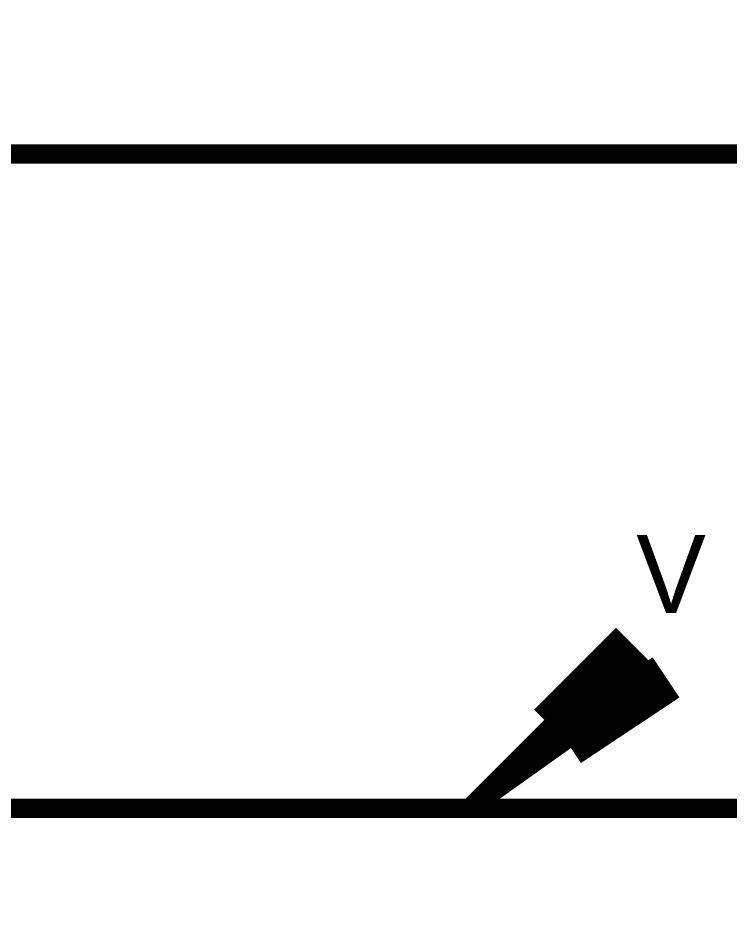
# Model space of a CAD drawing. Header units: inches. Extents: x 0 to 431, y 0 to 297.
# Drawn here: x 113 to 124.04, y 97.19 to 111.26 of the extents above; entities that cross this region are included whole.
import ezdxf

# ---------------------------------------------------------------- set-up
doc = ezdxf.new("R2010")
doc.units = ezdxf.units.IN
doc.layers.add('Sheet', color=255, linetype='Continuous')

msp = doc.modelspace()

# ---------------------------------------------------------------- linework, layer by layer
at = {"layer": 'Sheet'}
for points in [[(105.009, 98.999, 0.3, 0.3, 0), (134.002, 98.999, 0.3, 0.3, 0), (151.175, 98.999, 0.3, 0.3, 0), (151.175, 129.993, 0.3, 0.3, 0), (175.001, 129.993, 0.3, 0.3, 0), (175.001, 155.4, 0.3, 0.3, 0), (151.855, 155.4, 0.3, 0.3, 0)], [(121.375, 77.977, 0.3, 0.3, 0), (128.004, 77.977, 0.3, 0.3, 0), (128.004, 109.156, 0.3, 0.3, 0), (97.389, 109.156, 0.3, 0.3, 0)], [(121.274, 100.267, 0.749, 0.749, 0), (122.543, 101.536, 0.749, 0.749, 0)], [(121.526, 100.015, 0.749, 0.749, 0), (123.055, 101.032, 0.749, 0.749, 0)], [(120.006, 98.999, 0.3, 0.3, 0), (121.526, 100.519, 0.3, 0.3, 0)], [(120.006, 98.999, 0.3, 0.3, 0), (121.787, 100.267, 0.3, 0.3, 0)]]:
    msp.add_lwpolyline(points, format="xyseb", dxfattribs=at)

# ---------------------------------------------------------------- texts
msp.add_text('V', height=1.21, dxfattribs=at).set_placement((122.593, 102.032))

doc.saveas('drawing.dxf')
